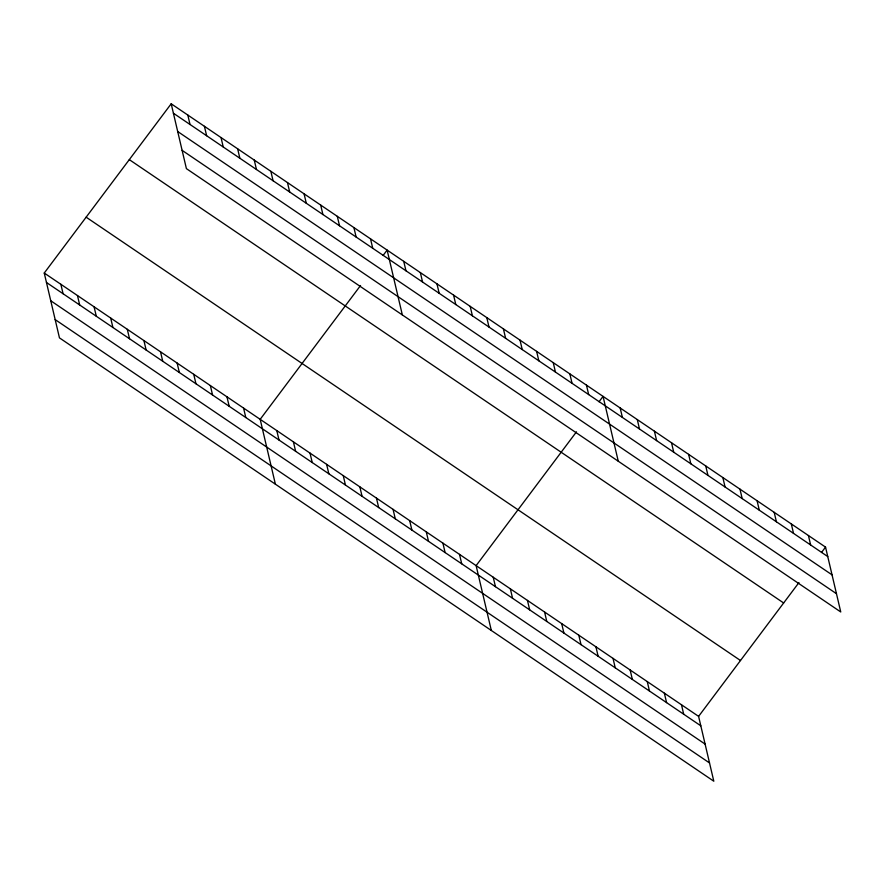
<?xml version="1.0" encoding="UTF-8"?>
<svg xmlns="http://www.w3.org/2000/svg" width="885" height="885" viewBox="0 0 885 885"><rect width="100%" height="100%" fill="white"/><g stroke="black" fill="none" stroke-linecap="round" stroke-linejoin="round"><path stroke-width="1.33" d="M44.25 273.034L698.597 716.363L713.808 781.212L59.461 337.882L44.25 273.034L171.192 103.788L825.539 547.118L840.75 611.966L186.403 168.637L171.192 103.788M360.538 285.534L260.179 419.324L275.39 484.183M383.105 255.455L387.132 250.09L402.343 314.938M576.478 431.825L476.119 565.626L491.33 630.485M599.034 401.757L603.061 396.38L618.272 461.24M698.597 716.363L798.956 582.562M821.512 552.483L825.539 547.118M173.416 113.236L827.752 556.565M177.697 131.522L832.044 574.852M182.122 150.361L836.458 593.691M129.298 159.632L783.645 602.973M86.144 217.179L740.491 660.509M46.462 282.481L700.809 725.811M50.755 300.767L705.102 744.097M55.169 319.596L709.516 762.936M808.425 535.525L810.638 544.972M791.312 523.931L793.524 533.378M774.198 512.338L776.41 521.785M757.084 500.744L759.297 510.191M739.971 489.139L742.183 498.598M722.857 477.546L725.069 487.004M705.743 465.952L707.956 475.411M688.63 454.359L690.842 463.806M671.516 442.765L673.728 452.213M654.402 431.172L656.615 440.619M637.288 419.578L639.501 429.026M620.175 407.985L622.387 417.432M681.483 704.77L683.696 714.217M664.369 693.176L666.582 702.624M586.456 385.13L588.669 394.588M647.256 681.572L649.468 691.03M569.84 373.879L572.053 383.327M630.142 669.978L632.355 679.437M553.236 362.629L555.448 372.076M613.028 658.385L615.241 667.843M536.62 351.367L538.843 360.826M595.915 646.791L598.127 656.239M520.015 340.117L522.227 349.564M578.801 635.198L581.014 644.645M503.399 328.866L505.623 338.313M561.687 623.604L563.9 633.052M486.794 317.604L489.007 327.063M544.574 612.011L546.786 621.458M470.178 306.354L472.402 315.812M527.46 600.417L529.673 609.865M453.574 295.103L455.786 304.551M510.346 588.813L512.559 598.271M436.958 283.853L439.181 293.3M493.233 577.219L495.445 586.678M420.353 272.591L422.565 282.05M403.737 261.341L405.961 270.788M459.503 554.375L461.727 563.822M442.898 543.125L445.111 552.572M370.516 238.828L372.74 248.287M426.282 531.863L428.506 541.321M353.911 227.578L356.124 237.025M409.678 520.612L411.89 530.06M337.296 216.327L339.519 225.775M393.062 509.362L395.285 518.809M320.691 205.066L322.903 214.524M376.457 498.1L378.669 507.559M304.075 193.815L306.298 203.273M359.841 486.85L362.065 496.308M287.47 182.564L289.683 192.012M343.236 475.599L345.449 485.046M270.854 171.314L273.078 180.761M326.62 464.348L328.844 473.796M254.249 160.052L256.462 169.511M310.015 453.087L312.228 462.545M237.634 148.802L239.857 158.249M293.4 441.836L295.623 451.284M221.029 137.551L223.241 146.998M276.795 430.586L279.007 440.033M204.413 126.289L206.636 135.748M187.808 115.039L190.021 124.497M243.574 408.073L245.787 417.521M226.958 396.823L229.182 406.27M210.353 385.561L212.566 395.02M193.738 374.311L195.961 383.769M177.133 363.06L179.345 372.508M160.517 351.81L162.74 361.257M143.912 340.548L146.125 350.006M127.296 329.297L129.52 338.745M110.691 318.047L112.904 327.494M94.076 306.785L96.299 316.244M77.471 295.535L79.683 304.993M60.855 284.284L63.078 293.731"/></g></svg>
